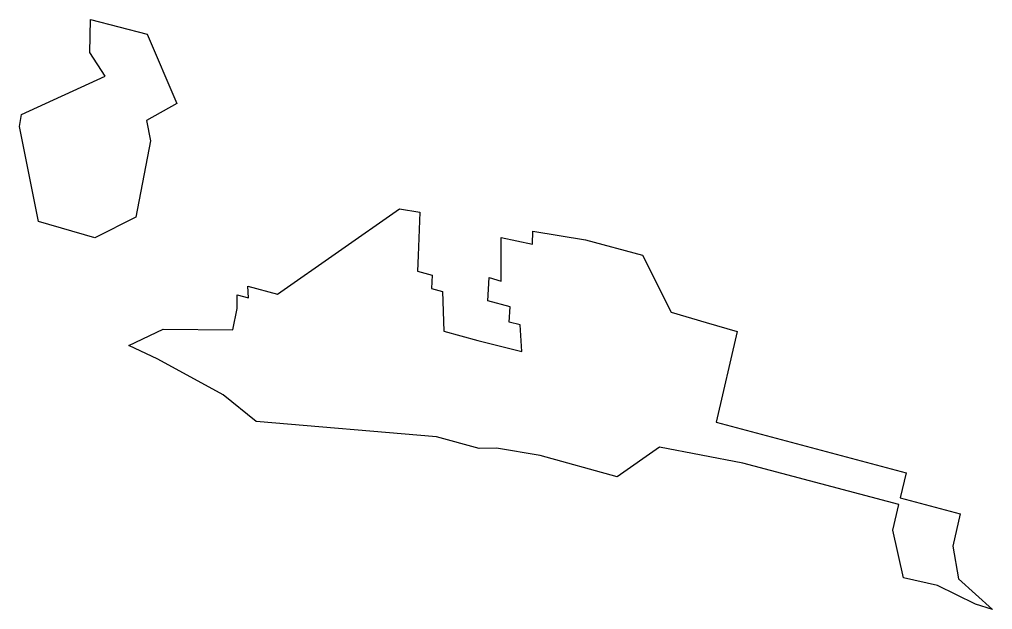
# Model space of a CAD drawing. Header units: metres. Extents: x 256684 to 257544, y 385854 to 386376.
import ezdxf

# ---------------------------------------------------------------- set-up
doc = ezdxf.new("R2010")
doc.units = ezdxf.units.M

msp = doc.modelspace()

# ---------------------------------------------------------------- linework, layer by layer
for points in [[(256796.033128, 386287.047014, -128.099409), (256799.37963, 386268.937369, -102.550103), (256786.470022, 386201.39542, 2.975639), (256750.159448, 386183.299818, 44.492553), (256700.505372, 386197.506723, 43.409778), (256683.579579, 386281.793296, -74.958305), (256685.277366, 386292.345058, -91.315477), (256759.495583, 386326.28162, -171.644343), (256745.955044, 386347.057487, -197.043916), (256746.289652, 386376.371882, -240.719899), (256796.484466, 386363.34286, -241.604658), (256822.719072, 386301.958253, -161.006202), (256796.033128, 386287.047014, -128.099409)], [(257461.282415, 385947.231805, 108.425573), (257323.26002, 385983.874227, 109.646298), (257249.511776, 385998.102208, 118.24622), (257212.115301, 385971.819197, 172.361809), (257143.979449, 385990.79172, 171.651857), (257105.615518, 385997.057952, 177.811648), (257090.036641, 385996.840384, 184.415711), (257052.297879, 386007.263534, 184.149125), (256892.895338, 386020.795183, 228.316398), (256863.826668, 386044.36761, 205.023503), (256806.014527, 386075.861638, 181.552995), (256780.233197, 386088.037311, 173.862507), (256810.54101, 386102.359689, 140.370136), (256872.204627, 386101.68016, 116.518647), (256876.101586, 386120.622202, 86.812639), (256875.98508, 386132.860055, 68.682556), (256886.084912, 386130.043549, 68.794022), (256885.505121, 386140.399064, 53.646584), (256911.747583, 386133.418758, 53.434406), (257019.623679, 386208.772232, -101.981359), (257037.541175, 386205.785734, -104.769236), (257036.13276, 386167.628929, -47.526573), (257035.595466, 386153.703663, -26.626561), (257048.454871, 386150.279639, -26.725312), (257048.131326, 386138.492025, -9.086561), (257057.839729, 386135.739354, -8.912099), (257058.981143, 386100.571913, 42.86241), (257089.079374, 386092.328319, 42.972088), (257127.783938, 386082.796297, 41.525688), (257126.479914, 386106.348119, 7.069579), (257116.812399, 386108.722299, 7.44081), (257117.525915, 386122.130607, -12.762404), (257097.699968, 386127.38125, -12.568067), (257099.056041, 386148.211386, -44.054084), (257109.708374, 386144.829587, -43.325731), (257109.546372, 386183.370984, -100.506492), (257137.222911, 386177.605152, -103.10072), (257137.708904, 386189.089727, -120.354855), (257184.121879, 386181.353588, -127.576492), (257234.750442, 386167.912631, -128.024271), (257259.950686, 386117.527508, -63.34648), (257291.038639, 386108.271277, -62.131741), (257318.227418, 386100.221278, -61.136615), (257299.848619, 386019.995986, 65.432877), (257467.740883, 385975.42366, 63.947971), (257462.63901, 385953.153477, 99.083095), (257515.545323, 385939.107819, 98.615171), (257508.995041, 385910.515183, 143.725076), (257514.133034, 385881.653757, 184.521879), (257544.197137, 385854.387283, 212.900266), (257529.094935, 385859.218515, 211.813097), (257495.627269, 385875.798962, 200.679022), (257465.511538, 385882.38689, 203.035583), (257456.088728, 385924.560842, 144.193), (257461.282415, 385947.231805, 108.425573)]]:
    msp.add_polyline3d(points)

doc.saveas('drawing.dxf')
